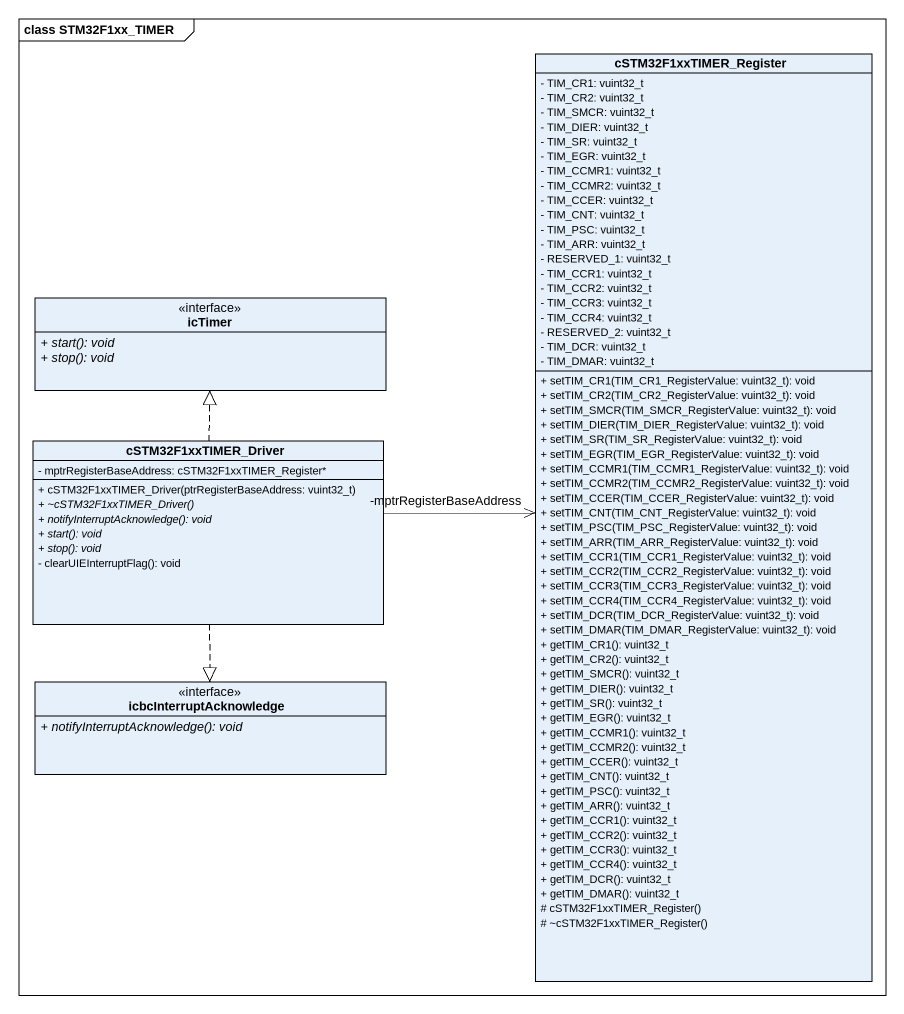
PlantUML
@startuml
mainframe class STM32F1xx_TIMER
hide circle
hide empty members
skinparam classAttributeIconSize 0
class cSTM32F1xxTIMER_Register {
  - TIM_CR1: vuint32_t
  - TIM_CR2: vuint32_t
  - TIM_SMCR: vuint32_t
  - TIM_DIER: vuint32_t
  - TIM_SR: vuint32_t
  - TIM_EGR: vuint32_t
  - TIM_CCMR1: vuint32_t
  - TIM_CCMR2: vuint32_t
  - TIM_CCER: vuint32_t
  - TIM_CNT: vuint32_t
  - TIM_PSC: vuint32_t
  - TIM_ARR: vuint32_t
  - RESERVED_1: vuint32_t
  - TIM_CCR1: vuint32_t
  - TIM_CCR2: vuint32_t
  - TIM_CCR3: vuint32_t
  - TIM_CCR4: vuint32_t
  - RESERVED_2: vuint32_t
  - TIM_DCR: vuint32_t
  - TIM_DMAR: vuint32_t
  + setTIM_CR1(TIM_CR1_RegisterValue: vuint32_t): void
  + setTIM_CR2(TIM_CR2_RegisterValue: vuint32_t): void
  + setTIM_SMCR(TIM_SMCR_RegisterValue: vuint32_t): void
  + setTIM_DIER(TIM_DIER_RegisterValue: vuint32_t): void
  + setTIM_SR(TIM_SR_RegisterValue: vuint32_t): void
  + setTIM_EGR(TIM_EGR_RegisterValue: vuint32_t): void
  + setTIM_CCMR1(TIM_CCMR1_RegisterValue: vuint32_t): void
  + setTIM_CCMR2(TIM_CCMR2_RegisterValue: vuint32_t): void
  + setTIM_CCER(TIM_CCER_RegisterValue: vuint32_t): void
  + setTIM_CNT(TIM_CNT_RegisterValue: vuint32_t): void
  + setTIM_PSC(TIM_PSC_RegisterValue: vuint32_t): void
  + setTIM_ARR(TIM_ARR_RegisterValue: vuint32_t): void
  + setTIM_CCR1(TIM_CCR1_RegisterValue: vuint32_t): void
  + setTIM_CCR2(TIM_CCR2_RegisterValue: vuint32_t): void
  + setTIM_CCR3(TIM_CCR3_RegisterValue: vuint32_t): void
  + setTIM_CCR4(TIM_CCR4_RegisterValue: vuint32_t): void
  + setTIM_DCR(TIM_DCR_RegisterValue: vuint32_t): void
  + setTIM_DMAR(TIM_DMAR_RegisterValue: vuint32_t): void
  + getTIM_CR1(): vuint32_t
  + getTIM_CR2(): vuint32_t
  + getTIM_SMCR(): vuint32_t
  + getTIM_DIER(): vuint32_t
  + getTIM_SR(): vuint32_t
  + getTIM_EGR(): vuint32_t
  + getTIM_CCMR1(): vuint32_t
  + getTIM_CCMR2(): vuint32_t
  + getTIM_CCER(): vuint32_t
  + getTIM_CNT(): vuint32_t
  + getTIM_PSC(): vuint32_t
  + getTIM_ARR(): vuint32_t
  + getTIM_CCR1(): vuint32_t
  + getTIM_CCR2(): vuint32_t
  + getTIM_CCR3(): vuint32_t
  + getTIM_CCR4(): vuint32_t
  + getTIM_DCR(): vuint32_t
  + getTIM_DMAR(): vuint32_t
  # cSTM32F1xxTIMER_Register()
  # ~cSTM32F1xxTIMER_Register()
}
class icTimer <<interface>> {
  {abstract} + start(): void
  {abstract} + stop(): void
}
class cSTM32F1xxTIMER_Driver {
  - mptrRegisterBaseAddress: cSTM32F1xxTIMER_Register*
  + cSTM32F1xxTIMER_Driver(ptrRegisterBaseAddress: vuint32_t)
  {abstract} + ~cSTM32F1xxTIMER_Driver()
  {abstract} + notifyInterruptAcknowledge(): void
  {abstract} + start(): void
  {abstract} + stop(): void
  - clearUIEInterruptFlag(): void
}
class icbcInterruptAcknowledge <<interface>> {
  {abstract} + notifyInterruptAcknowledge(): void
}
cSTM32F1xxTIMER_Driver -right-> "-mptrRegisterBaseAddress" cSTM32F1xxTIMER_Register
cSTM32F1xxTIMER_Driver .up.|> icTimer
cSTM32F1xxTIMER_Driver ..|> icbcInterruptAcknowledge
@enduml
